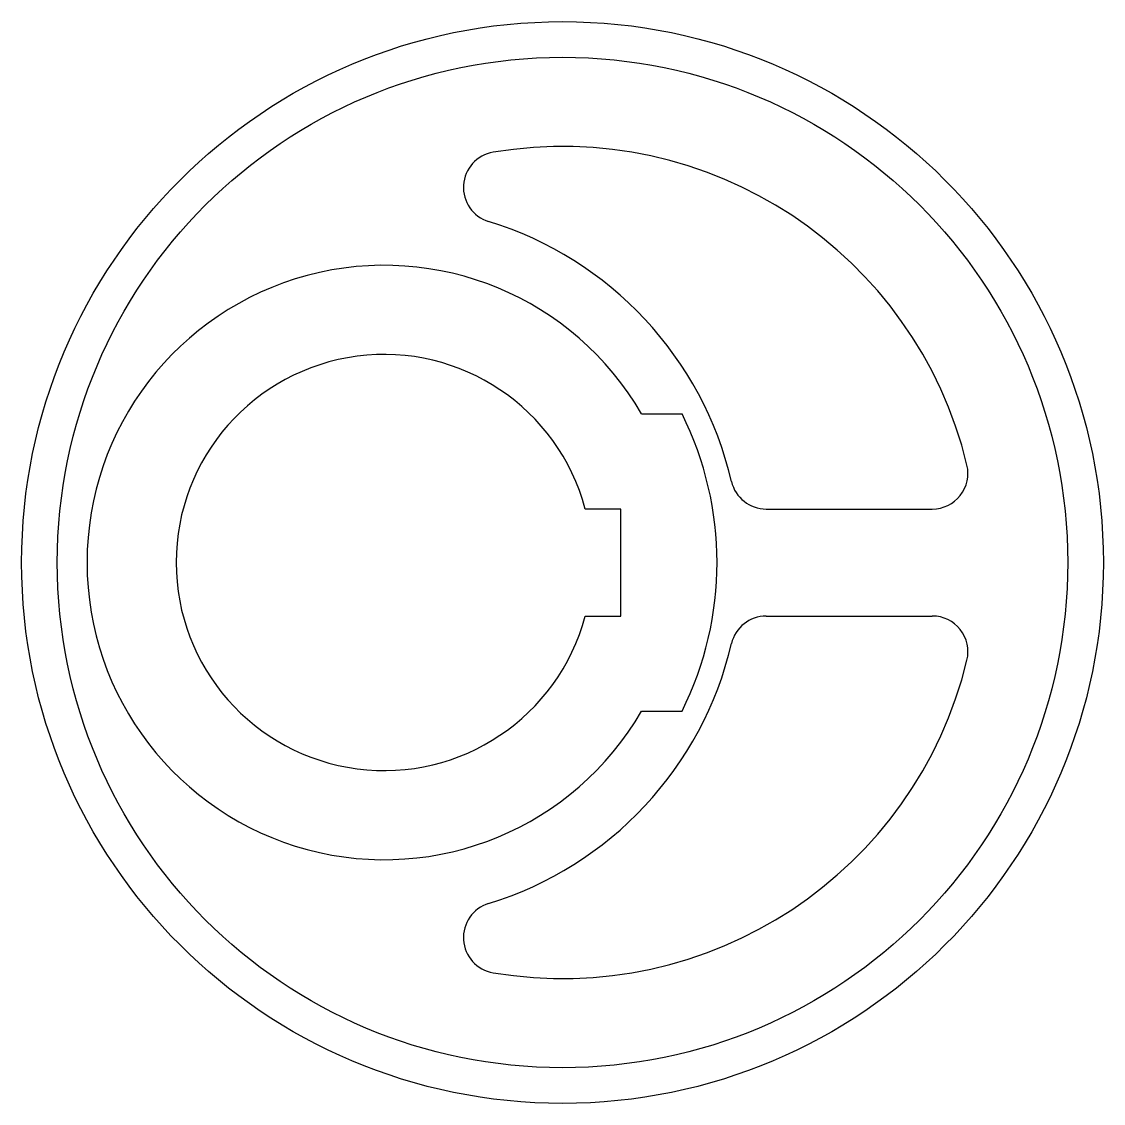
# Model space of a CAD drawing. Header units: inches. Extents: x -479 to -297, y -87 to 95.
import ezdxf

# ---------------------------------------------------------------- set-up
doc = ezdxf.new("R2010")
doc.units = ezdxf.units.IN
doc.header["$MEASUREMENT"] = 0

msp = doc.modelspace()

# ---------------------------------------------------------------- linework, layer by layer
for p, q in [((-374.78, 29.13), (-367.97, 29.13)), ((-353.81, 13.13), (-325.86, 13.13)), ((-353.81, -4.87), (-325.86, -4.87)), ((-374.78, -20.87), (-367.97, -20.87))]:
    msp.add_line(p, q)
msp.add_lwpolyline([(-384.26, -4.87), (-378.26, -4.87), (-378.26, 13.13), (-384.26, 13.13)])
for radius in [91, 85]:
    msp.add_circle((-388.08, 4.13), radius)
for centre, radius, start, end in [((-398.75, 67.24), 6, 99.5941, 252.9666), ((-388.08, 4.13), 70, 13.5548, 99.5941), ((-418.08, 4.13), 60, 13.1366, 72.9666), ((-418.08, 4.13), 50, 30, 330), ((-418.08, 4.13), 35, 14.9006, 345.0994), ((-418.08, 4.13), 56, 333.4852, 26.5148), ((-325.86, 19.13), 6, 270, 13.5548), ((-353.81, 19.13), 6, 193.1366, 270), ((-353.81, -10.87), 6, 90, 166.8634), ((-325.86, -10.87), 6, 346.4452, 90), ((-418.08, 4.13), 60, 287.0334, 346.8634), ((-388.08, 4.13), 70, 260.4059, 346.4452), ((-398.75, -58.97), 6, 107.0334, 260.4059)]:
    msp.add_arc(centre, radius, start, end)

doc.saveas('drawing.dxf')
